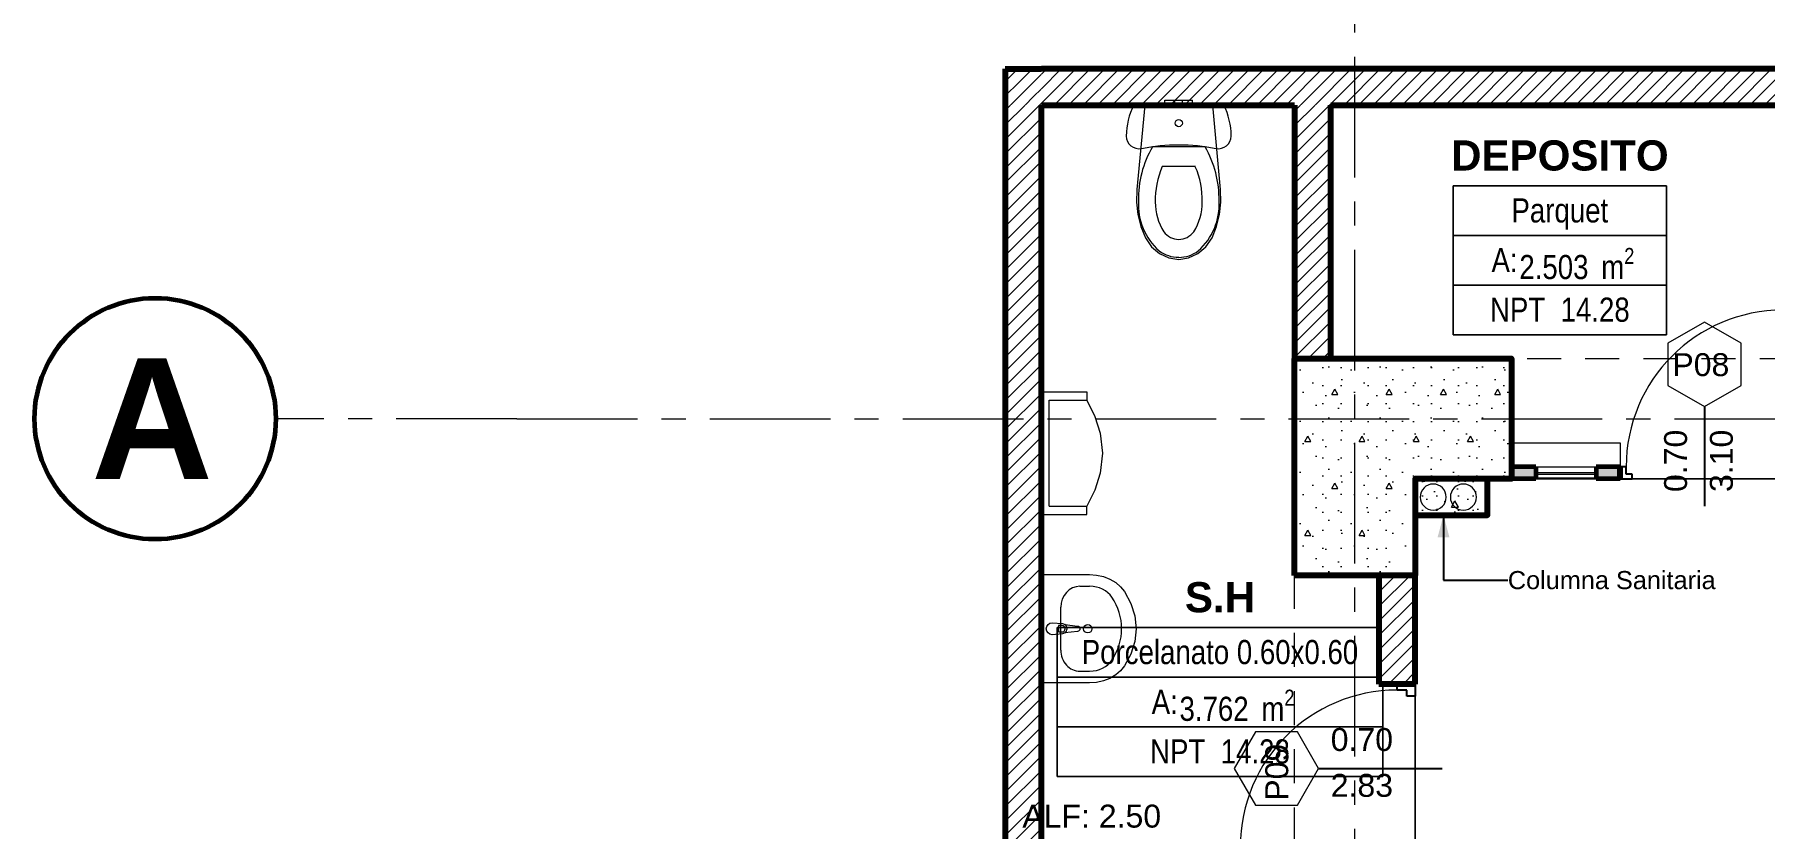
# Model space of a CAD drawing. Header units: inches. Extents: x -38 to 5698, y -33 to 92.
# Drawn here: x 281.35 to 288.52, y 37.95 to 41.24 of the extents above; entities that cross this region are included whole.
import ezdxf

# ---------------------------------------------------------------- set-up
doc = ezdxf.new("R2010")
doc.units = ezdxf.units.IN
doc.header["$MEASUREMENT"] = 0
doc.set_wipeout_variables(frame=1)
for name, pattern in [('Hidden Line', [0.195611, 0.141111, -0.0545]), ('Punto & Raya', [0.65, 0.5, -0.075, 0, -0.075]), ('Wipeout_Contour', [1, 0, -1])]:
    doc.linetypes.add(name, pattern=pattern)
for name, color, linetype in [('02 _ ARQ _ ALB _ Ejes Generales', 7, 'Continuous'), ('02 _ ARQ _ ZON _ Espacio.3D', 7, 'Continuous'), ('08 _ STR _ EXT _ 06 Columnas', 7, 'Continuous'), ('08 _ STR _ EXT _ 07 Losa Aligerada', 7, 'Continuous'), ('08 _ STR _ EXT _ 09 Vigas', 7, 'Continuous'), ('Acabado - Muros', 7, 'Continuous'), ('Estructura - 04 MURO', 253, 'Continuous'), ('Estructura - Carga', 7, 'Continuous'), ('Interior - Sanitarios', 7, 'Continuous'), ('MEP - HVAC', 7, 'Continuous'), ('Notas - Etiquetas', 251, 'Continuous')]:
    doc.layers.add(name, color=color, linetype=linetype)
doc.styles.add('Estilo_Generado_1', font='swisseb.ttf')
doc.styles.add('Estilo_Generado_4', font='swisse.ttf')
doc.styles.add('Estilo_Generado_8', font='arialbd.ttf')
doc.styles.add('Estilo_Generado_9', font='ARIALN.TTF')
doc.dimstyles.new('Estilo_Generado__8', dxfattribs={"dimtxt": 0.18, "dimasz": 0.0912, "dimexe": 0.18, "dimexo": 0.0625, "dimgap": 0, "dimtad": 0, "dimtih": 1, "dimtoh": 1, "dimdec": 4, "dimzin": 0, "dimdsep": 46, "dimcen": 0.09, "dimadec": 0, "dimazin": 0, "dimtfac": 1, "dimtdec": 4, "dimtmove": 0, "dimatfit": 3, "dimldrblk": 'ARROWHEAD_5', "dimfxl": 1, "dimtolj": 1, "dimtzin": 0, "dimarcsym": 0})
pattern_1 = [(45, (277.50004, 6e-09), (-0.03005204, 0.03005204), [])]

# ---------------------------------------------------------------- blocks, each defined once
blk = doc.blocks.new('ARROWHEAD_5')
at = {"linetype": 'Continuous', "lineweight": 0}
blk.add_hatch(color=0, dxfattribs=at).paths.add_polyline_path([(-1, 0.2679), (0, 0), (-1, -0.2679)])
at = {"color": 0, "linetype": 'Continuous', "lineweight": 0}
blk.add_line((0, 0), (-1, 0), dxfattribs=at)

msp = doc.modelspace()

# ---------------------------------------------------------------- hatches: boundary and pattern name
at = {"layer": 'Estructura - Carga', "linetype": 'Continuous', "lineweight": 13}
h = msp.add_hatch(dxfattribs=at)
h.set_pattern_fill('HORMIGÓN_ARMADO_0002', color=251, style=0, pattern_type=2)
h.set_pattern_definition([(0, (277.50004, 6e-09), (0, 0.3117692), [0.03, -0.15]), (0, (277.59004, 0.1559), (0, 0.3117692), [0.03, -0.15]), (60, (277.50004, 6e-09), (-0.27, 0.1558846), [0.03, -0.15]), (60, (277.68004, 6e-09), (-0.27, 0.1558846), [0.03, -0.15]), (120, (277.53004, 6e-09), (0.27, 0.1558846), [0.03, -0.15]), (120, (277.71004, 6e-09), (0.27, 0.1558846), [0.03, -0.15]), (0, (277.50004, 0.03), (0, 0.06), [0, -0.06, 0, -0.09]), (45, (277.53004, 0.03), (-0.04242641, 0.04242641), [0, -0.045, 0, -0.075])])
h.paths.add_polyline_path([(287.07, 39.25), (287.37, 39.25), (287.37, 39.4), (287.07, 39.4)])

# ---------------------------------------------------------------- linework, layer by layer
at = {"layer": '02 _ ARQ _ ALB _ Ejes Generales', "color": 252, "linetype": 'Punto & Raya', "lineweight": 13}
msp.add_line((283.3454, 39.65), (282.3454, 39.65), dxfattribs=at)
at = {"layer": '02 _ ARQ _ ALB _ Ejes Generales', "color": 7, "linetype": 'Continuous', "lineweight": 60}
msp.add_circle((281.8454, 39.65), 0.5, dxfattribs=at)
at = {"layer": '02 _ ARQ _ ZON _ Espacio.3D', "color": 252, "linetype": 'Continuous', "lineweight": 13}
for p, q in [((288.1118, 40.615), (287.2283, 40.615)), ((287.2283, 40.615), (287.2283, 39.9974)), ((287.2283, 40.615), (288.1118, 40.615)), ((287.2283, 40.4091), (287.2283, 40.615)), ((288.1118, 39.9974), (288.1118, 40.615)), ((288.1118, 40.615), (288.1118, 40.4091)), ((288.1118, 40.4091), (287.2283, 40.4091)), ((287.2283, 40.4091), (288.1118, 40.4091)), ((287.2283, 40.2033), (287.2283, 40.4091)), ((288.1118, 40.4091), (288.1118, 40.2033)), ((288.1118, 40.2033), (287.2283, 40.2033)), ((287.2283, 40.2033), (288.1118, 40.2033)), ((287.2283, 39.9974), (287.2283, 40.2033)), ((288.1118, 40.2033), (288.1118, 39.9974)), ((287.2283, 39.9974), (288.1118, 39.9974)), ((288.1118, 39.9974), (287.2283, 39.9974)), ((286.9359, 38.7841), (285.5856, 38.7841)), ((285.5856, 38.7841), (285.5856, 38.1665)), ((285.5856, 38.7841), (286.9359, 38.7841)), ((285.5856, 38.5782), (285.5856, 38.7841)), ((286.9359, 38.1665), (286.9359, 38.7841)), ((286.9359, 38.7841), (286.9359, 38.5782)), ((286.9359, 38.5782), (285.5856, 38.5782)), ((285.5856, 38.5782), (286.9359, 38.5782)), ((285.5856, 38.3723), (285.5856, 38.5782)), ((286.9359, 38.5782), (286.9359, 38.3723)), ((286.9359, 38.3723), (285.5856, 38.3723)), ((285.5856, 38.3723), (286.9359, 38.3723)), ((285.5856, 38.1665), (285.5856, 38.3723)), ((286.9359, 38.3723), (286.9359, 38.1665)), ((285.5856, 38.1665), (286.9359, 38.1665)), ((286.9359, 38.1665), (285.5856, 38.1665))]:
    msp.add_line(p, q, dxfattribs=at)
at = {"layer": '02 _ ARQ _ ZON _ Espacio.3D', "color": 9, "linetype": 'Continuous', "lineweight": 5, "flags": 128}
msp.add_lwpolyline([(287.07, 37.85), (287.07, 38.55), (286.92, 38.55), (286.92, 39), (286.57, 39), (286.57, 40.95), (285.5201, 40.95), (285.5201, 37.85)], close=True, dxfattribs=at)
at = {"layer": '02 _ ARQ _ ZON _ Espacio.3D', "color": 254, "linetype": 'Continuous', "lineweight": 0, "flags": 128}
msp.add_lwpolyline([(288.6201, 40.95), (286.72, 40.95), (286.72, 39.9), (287.47, 39.9), (287.47, 39.55), (287.9201, 39.55), (287.9201, 39.4), (288.6201, 39.4), (288.6201, 39.9)], close=True, dxfattribs=at)
msp.add_lwpolyline([(300.57, 39.4), (294.07, 39.4), (294.0699, 39), (293.5699, 39), (293.5698, 39.7505), (288.77, 39.7505), (288.7701, 39.4), (287.07, 39.4), (287.07, 37.7), (286.72, 37.7), (286.72, 33.75), (285.82, 33.75), (285.8201, 29.75)], dxfattribs=at)
at = {"layer": '08 _ STR _ EXT _ 07 Losa Aligerada', "color": 7, "linetype": 'Continuous', "lineweight": 18, "flags": 128}
msp.add_lwpolyline([(300.87, 41.4352), (299.92, 41.4352), (299.92, 42.9), (294.72, 42.9), (294.72, 41.4352), (293.7699, 41.4352), (293.7699, 39.9), (288.7701, 39.9), (288.7701, 41.1), (285.3701, 41.1), (285.3701, 37.7), (286.57, 37.7), (286.57, 33.9), (285.67, 33.9), (285.67, 21.2663), (285.72, 21.2663), (285.72, 11.97, 1.049431), (291.2937, 6.3), (302.1003, 6.3)], format="xyb", dxfattribs=at)
at = {"layer": 'Acabado - Muros', "color": 7, "linetype": 'Continuous', "lineweight": 60}
for p, q in [((287.47, 39.45), (287.47, 39.4)), ((287.9201, 39.45), (287.9201, 39.4))]:
    msp.add_line(p, q, dxfattribs=at)
at = {"layer": 'Estructura - 04 MURO', "color": 152, "linetype": 'Continuous', "lineweight": 25}
for p, q in [((288.2701, 39.7), (288.2701, 39.2875)), ((286.67, 38.2), (287.1825, 38.2))]:
    msp.add_line(p, q, dxfattribs=at)
at = {"layer": 'Estructura - 04 MURO', "color": 7, "linetype": 'Continuous', "lineweight": 80}
msp.add_line((287.9201, 39.4), (287.9201, 39.45), dxfattribs=at)
msp.add_line((287.9201, 39.4), (287.9201, 39.45), dxfattribs=at)
msp.add_line((287.9201, 39.4), (287.9201, 39.45), dxfattribs=at)
at = {"layer": 'Estructura - 04 MURO', "color": 165, "linetype": 'Continuous', "lineweight": 25}
for p, q in [((287.9451, 39.45), (287.9201, 39.45)), ((287.9201, 39.45), (287.9201, 39.4)), ((287.9201, 39.4), (287.9701, 39.4)), ((287.9451, 39.42), (287.9451, 39.45)), ((287.9701, 39.42), (287.9451, 39.42)), ((287.9701, 39.4), (287.9701, 39.42)), ((287.07, 38.5), (287.035, 38.5))]:
    msp.add_line(p, q, dxfattribs=at)
at = {"layer": 'Estructura - 04 MURO', "color": 251, "linetype": 'Continuous', "lineweight": 13, "flags": 128}
for points in [[(288.2701, 40.05), (288.1185, 39.9625), (288.1185, 39.7875), (288.2701, 39.7), (288.4216, 39.7875), (288.4216, 39.9625)], [(286.32, 38.2), (286.4075, 38.0484), (286.5825, 38.0484), (286.67, 38.2), (286.5825, 38.3515), (286.4075, 38.3515)]]:
    msp.add_lwpolyline(points, close=True, dxfattribs=at)
at = {"layer": 'Estructura - 04 MURO', "color": 7, "linetype": 'Continuous', "lineweight": 15}
msp.add_arc((288.5951, 39.45), 0.65, 90, 180, dxfattribs=at)
at = {"layer": 'Estructura - Carga', "color": 7, "linetype": 'Continuous', "lineweight": 80, "flags": 128}
msp.add_lwpolyline([(287.07, 39.25), (287.37, 39.25), (287.37, 39.4), (287.07, 39.4)], close=True, dxfattribs=at)
at = {"layer": 'Interior - Sanitarios', "color": 205, "linetype": 'Continuous', "lineweight": 13}
for p, q in [((286.0898, 40.777), (285.9809, 40.777)), ((286.1988, 40.777), (286.0898, 40.777)), ((286.0898, 40.6945), (286.0211, 40.6945)), ((286.1586, 40.6945), (286.0898, 40.6945)), ((285.52, 39.2527), (285.52, 39.7607)), ((285.52, 39.7607), (285.7092, 39.7607)), ((285.7092, 39.7607), (285.7092, 39.7261)), ((285.5526, 39.7261), (285.7092, 39.7261)), ((285.5526, 39.2873), (285.5526, 39.7261)), ((285.52, 39.2527), (285.7092, 39.2527)), ((285.5526, 39.2873), (285.7092, 39.2873)), ((285.7092, 39.2527), (285.7092, 39.2873)), ((285.6799, 38.9554), (285.7199, 38.9554)), ((285.6006, 38.6905), (285.6006, 38.8685)), ((285.6054, 38.7931), (285.5905, 38.7931)), ((285.5905, 38.7931), (285.5905, 38.7659)), ((285.5905, 38.7659), (285.6054, 38.7659)), ((285.6799, 38.6036), (285.7199, 38.6036))]:
    msp.add_line(p, q, dxfattribs=at)
at = {"layer": 'Interior - Sanitarios', "color": 205, "linetype": 'Continuous', "lineweight": 13, "flags": 128}
msp.add_lwpolyline([(285.7092, 39.7261), (285.7416, 39.6597), (285.7639, 39.5897), (285.774, 39.5067), (285.7639, 39.4237), (285.7416, 39.3537), (285.7092, 39.2873)], dxfattribs=at)
for points in [[(285.52, 39.5202), (285.52, 39.4932), (285.48, 39.4932), (285.48, 39.5202)], [(285.52, 39.0042), (285.7199, 39.0042), (285.7493, 39.0021), (285.7778, 38.9956), (285.8044, 38.9851), (285.8283, 38.9709), (285.8488, 38.9534), (285.8651, 38.9332), (285.8913, 38.8844), (285.9072, 38.8326), (285.9126, 38.7795), (285.9072, 38.7263), (285.8913, 38.6746), (285.8651, 38.6258), (285.8488, 38.6056), (285.8283, 38.5881), (285.8044, 38.5738), (285.7778, 38.5633), (285.7493, 38.5569), (285.7199, 38.5547), (285.52, 38.5547)], [(285.52, 38.843), (285.52, 38.816), (285.5, 38.816), (285.5, 38.843)], [(285.52, 38.743), (285.52, 38.716), (285.5, 38.716), (285.5, 38.743)]]:
    msp.add_lwpolyline(points, close=True, dxfattribs=at)
msp.add_lwpolyline([(285.5656, 38.8045), (285.6075, 38.8005, -0.12102), (285.617, 38.7972), (285.67, 38.7906, -0.882566), (285.67, 38.7684), (285.617, 38.7618, -0.12102), (285.6075, 38.7585), (285.5656, 38.7545, -1)], format="xyb", close=True, dxfattribs=at)
at = {"layer": 'Interior - Sanitarios', "color": 205, "linetype": 'Continuous', "lineweight": 13}
msp.add_circle((285.7124, 38.7795), 0.0175, dxfattribs=at)
for centre, radius, start, end in [((285.6054, 38.7795), 0.0136, 270, 90), ((285.6056, 38.7795), 0.0211, 302.77103, 57.22897)]:
    msp.add_arc(centre, radius, start, end, dxfattribs=at)
msp.add_ellipse((286.0898, 40.875), major_axis=(0.015, 0), ratio=0.999724, dxfattribs=at)
for centre, major_axis, ratio, start_param, end_param in [((286.3479, 40.5621), (0, 0.4255), 0.999377, 1.041392, 1.594412), ((285.8317, 40.5621), (0, 0.4255), 0.999377, 4.688771, 5.241791), ((286.3543, 40.5524), (0, 0.3624), 0.999377, 1.167971, 1.583698), ((285.8254, 40.5524), (0, 0.3624), 0.999377, 4.699484, 5.115211), ((286.1793, 40.5377), (0, 0.2571), 0.999377, 1.515065, 2.415654), ((286.2248, 40.5485), (0, 0.2328), 0.999377, 1.574045, 2.131711), ((285.9549, 40.5485), (0, 0.2328), 0.999377, 4.151471, 4.709136), ((286.0004, 40.5377), (0, 0.2571), 0.999377, 3.867528, 4.768116), ((286.0907, 40.4712), (0, 0.0783), 0.999377, 2.207897, 3.131202), ((286.089, 40.4712), (0, 0.0783), 0.999377, 3.151984, 4.075289), ((286.0906, 40.4573), (0, 0.1386), 0.999377, 2.509088, 3.135732), ((286.089, 40.4572), (0, 0.1386), 0.999377, 3.147454, 3.774097), ((285.6799, 38.8684), (0, 0.087), 0.9125, 0, 1.570796), ((285.7199, 38.8685), (0.1057, 0), 0.821452, 0.496975, 1.570796), ((285.52, 38.7795), (0.3331, 0), 0.821452, 5.78621, 6.78016), ((285.6799, 38.6906), (0, 0.087), 0.9125, 1.570796, 3.141593), ((285.7199, 38.6904), (0.1057, 0), 0.821452, 4.712389, 5.78621)]:
    msp.add_ellipse(centre, major_axis=major_axis, ratio=ratio, start_param=start_param, end_param=end_param, dxfattribs=at)
at = {"layer": 'MEP - HVAC', "color": 7, "linetype": 'Continuous', "lineweight": 13, "flags": 128}
for points in [[(287.199, 39.325, 1), (287.091, 39.325, 1)], [(287.324, 39.325, 1), (287.216, 39.325, 1)]]:
    msp.add_lwpolyline(points, format="xyb", close=True, dxfattribs=at)

# ---------------------------------------------------------------- texts
at = {"layer": '02 _ ARQ _ ALB _ Ejes Generales', "color": 7, "lineweight": 30, "insert": (281.5803, 39.9), "char_height": 0.5, "attachment_point": 1, "style": 'Estilo_Generado_1'}
msp.add_mtext('\\A1;{\\pql;\\pt0;\\fSwis721 Ex BT|b1|i0|c0|p34;A}', dxfattribs=at)
at = {"layer": '02 _ ARQ _ ZON _ Espacio.3D', "color": 252, "lineweight": 25, "attachment_point": 2}
for s, insert, char_height, style in [('\\A1;{\\pqc;\\pt0;\\fArial|b1|i0|c0|p34;DEPOSITO}', (287.6701, 40.8035), 0.125, 'Estilo_Generado_8'), ('\\A1;{\\pqc;\\pt0;\\fArial Narrow|b0|i0|c0|p34;Parquet}', (287.6701, 40.5632), 0.1, 'Estilo_Generado_9'), ('\\A1;{\\pqc;\\pt0;\\fArial Narrow|b0|i0|c0|p34;A: }', (287.4409, 40.3573), 0.1, 'Estilo_Generado_9'), ('\\A1;{\\pqc;\\pt0,0.3;\\fArial Narrow|b0|i0|c0|p34;2.503\\fArial Narrow|b0|i0|c0|p34;\\A1{\\H.66x;\\S^  ;}\\fArial Narrow|b0|i0|c0|p34; m\\fArial Narrow|b0|i0|c0|p34;\\A1{\\H.66x;\\S2^  ;}}', (287.7406, 40.3577), 0.1, 'Estilo_Generado_9'), ('\\A1;{\\pqc;\\pt0;\\fArial Narrow|b0|i0|c0|p34;NPT  14.28}', (287.6701, 40.1518), 0.1, 'Estilo_Generado_9'), ('\\A1;{\\pqc;\\pt0;\\fArial|b1|i0|c0|p34;S.H}', (286.2608, 38.9725), 0.125, 'Estilo_Generado_8'), ('\\A1;{\\pqc;\\pt0;\\fArial Narrow|b0|i0|c0|p34;Porcelanato 0.60x0.60}', (286.2608, 38.7327), 0.1, 'Estilo_Generado_9'), ('\\A1;{\\pqc;\\pt0;\\fArial Narrow|b0|i0|c0|p34;A: }', (286.0317, 38.5264), 0.1, 'Estilo_Generado_9'), ('\\A1;{\\pqc;\\pt0,0.3;\\fArial Narrow|b0|i0|c0|p34;3.762\\fArial Narrow|b0|i0|c0|p34;\\A1{\\H.66x;\\S^  ;}\\fArial Narrow|b0|i0|c0|p34; m\\fArial Narrow|b0|i0|c0|p34;\\A1{\\H.66x;\\S2^  ;}}', (286.3314, 38.5268), 0.1, 'Estilo_Generado_9'), ('\\A1;{\\pqc;\\pt0;\\fArial Narrow|b0|i0|c0|p34;NPT  14.28}', (286.2608, 38.3209), 0.1, 'Estilo_Generado_9')]:
    msp.add_mtext(s, dxfattribs=dict(at, insert=insert, char_height=char_height, style=style))
at = {"layer": 'Estructura - 04 MURO', "color": 251, "lineweight": 25, "char_height": 0.095, "attachment_point": 7, "style": 'Estilo_Generado_4'}
for s, insert in [('\\A1;{\\pql;\\pt0;\\fSwis721 Ex BT|b0|i0|c0|p34;P08\\fSwis721 Ex BT|b0|i0|c0|p34;\\fSwis721 Ex BT|b0|i0|c0|p34;\\fSwis721 Ex BT|b0|i0|c0|p34;}', (288.1368, 39.825)), ('\\A1;{\\pql;\\pt0;\\fSwis721 Ex BT|b0|i0|c0|p34;0.70\\fSwis721 Ex BT|b0|i0|c0|p34;\\A1{\\H.66x;\\S^  ;}\\fSwis721 Ex BT|b0|i0|c0|p34;\\fSwis721 Ex BT|b0|i0|c0|p34;}', (286.72, 38.245)), ('\\A1;{\\pql;\\pt0;\\fSwis721 Ex BT|b0|i0|c0|p34;2.83\\fSwis721 Ex BT|b0|i0|c0|p34;\\A1{\\H.66x;\\S^  ;}\\fSwis721 Ex BT|b0|i0|c0|p34;\\fSwis721 Ex BT|b0|i0|c0|p34;}', (286.72, 38.055))]:
    msp.add_mtext(s, dxfattribs=dict(at, insert=insert))
at = {"layer": 'Estructura - 04 MURO', "color": 251, "lineweight": 25, "char_height": 0.095, "attachment_point": 7, "rotation": 90, "style": 'Estilo_Generado_4'}
for s, insert in [('\\A1;{\\pql;\\pt0;\\fSwis721 Ex BT|b0|i0|c0|p34;0.70\\fSwis721 Ex BT|b0|i0|c0|p34;\\A1{\\H.66x;\\S^  ;}\\fSwis721 Ex BT|b0|i0|c0|p34;\\fSwis721 Ex BT|b0|i0|c0|p34;}', (288.2251, 39.346)), ('\\A1;{\\pql;\\pt0;\\fSwis721 Ex BT|b0|i0|c0|p34;3.10\\fSwis721 Ex BT|b0|i0|c0|p34;\\A1{\\H.66x;\\S^  ;}\\fSwis721 Ex BT|b0|i0|c0|p34;\\fSwis721 Ex BT|b0|i0|c0|p34;}', (288.4151, 39.346)), ('\\A1;{\\pql;\\pt0;\\fSwis721 Ex BT|b0|i0|c0|p34;P09\\fSwis721 Ex BT|b0|i0|c0|p34;\\fSwis721 Ex BT|b0|i0|c0|p34;\\fSwis721 Ex BT|b0|i0|c0|p34;}', (286.5451, 38.0666))]:
    msp.add_mtext(s, dxfattribs=dict(at, insert=insert))
at = {"layer": 'Notas - Etiquetas', "color": 8, "linetype": 'Continuous', "lineweight": 35, "insert": (287.4544, 38.9805), "char_height": 0.075, "attachment_point": 4, "style": 'Estilo_Generado_4'}
msp.add_mtext('\\A1;{\\pql;\\fSwis721 Ex BT|b0|i0|c0|p34;Columna Sanitaria}', dxfattribs=at)

# ---------------------------------------------------------------- leaders
at = {"layer": 'Notas - Etiquetas', "color": 8, "linetype": 'Continuous', "lineweight": 13, "annotation_type": 0, "has_hookline": 1, "hookline_direction": 0, "text_width": 1.0171}
msp.add_leader([(287.1877, 39.25), (287.1877, 38.9805), (287.4544, 38.9805)], dimstyle='Estilo_Generado__8', dxfattribs=at)

# ---------------------------------------------------------------- next in the draw order: wipeouts: each hides what was drawn before it
at = {"color": 254, "linetype": 'Wipeout_Contour', "lineweight": 0, "ltscale": 9690.771764}
msp.add_wipeout([(287.8201, 39.4), (287.8201, 39.45), (287.57, 39.45), (287.57, 39.4)], dxfattribs=at).dxf.layer = 'Acabado - Muros'
at = {"color": 254, "linetype": 'Wipeout_Contour', "lineweight": 0, "ltscale": 7260.994315}
msp.add_wipeout([(285.5201, 41.1), (285.3701, 41.1), (285.5201, 40.95)], dxfattribs=at).dxf.layer = 'Estructura - 04 MURO'
at = {"color": 254, "linetype": 'Wipeout_Contour', "lineweight": 0, "ltscale": 9687.930102}
msp.add_wipeout([(286.92, 38.55), (287.07, 38.55), (287.07, 39), (286.92, 39)], dxfattribs=at).dxf.layer = 'Estructura - 04 MURO'

# ---------------------------------------------------------------- next in the draw order: hatches: boundary and pattern name
at = {"layer": 'Estructura - 04 MURO', "linetype": 'Continuous', "lineweight": 5}
h = msp.add_hatch(dxfattribs=at)
h.set_pattern_fill('LADRILLO_COMÚN_0002', color=252, style=0, pattern_type=2)
h.set_pattern_definition(pattern_1)
h.paths.add_polyline_path([(285.5201, 41.1), (285.3701, 41.1), (285.5201, 40.95)])
h = msp.add_hatch(dxfattribs=at)
h.set_pattern_fill('LADRILLO_COMÚN_0002', color=252, style=0, pattern_type=2)
h.set_pattern_definition(pattern_1)
h.paths.add_polyline_path([(286.92, 38.55), (287.07, 38.55), (287.07, 39), (286.92, 39)])

# ---------------------------------------------------------------- next in the draw order: linework, layer by layer
at = {"layer": '08 _ STR _ EXT _ 09 Vigas', "color": 251, "linetype": 'Hidden Line', "lineweight": 13}
msp.add_line((287.07, 30.2), (287.07, 39.4), dxfattribs=at)
at = {"layer": 'Acabado - Muros', "color": 251, "linetype": 'Continuous', "lineweight": 13, "flags": 128}
for points in [[(287.57, 39.45), (287.8201, 39.45)], [(287.57, 39.4), (287.8201, 39.4)]]:
    msp.add_lwpolyline(points, dxfattribs=at)
at = {"layer": 'Estructura - 04 MURO', "color": 7, "linetype": 'Continuous', "lineweight": 80}
for p, q in [((286.995, 38.55), (286.92, 38.55)), ((286.995, 38.55), (286.92, 38.55)), ((287.07, 38.55), (286.995, 38.55)), ((287.07, 38.55), (286.995, 38.55)), ((287.07, 38.55), (286.995, 38.55))]:
    msp.add_line(p, q, dxfattribs=at)
at = {"layer": 'Estructura - 04 MURO', "color": 165, "linetype": 'Continuous', "lineweight": 25}
for p, q in [((286.995, 38.525), (286.995, 38.55)), ((286.995, 38.55), (287.07, 38.55)), ((287.035, 38.525), (286.995, 38.525)), ((287.035, 38.5), (287.035, 38.525)), ((287.07, 38.55), (287.07, 38.5))]:
    msp.add_line(p, q, dxfattribs=at)
at = {"layer": 'Estructura - 04 MURO', "color": 7, "linetype": 'Continuous', "lineweight": 80, "flags": 128}
for points in [[(286.92, 39), (286.92, 38.55)], [(287.07, 38.55), (287.07, 39)]]:
    msp.add_lwpolyline(points, dxfattribs=at)
at = {"layer": 'Estructura - 04 MURO', "color": 7, "linetype": 'Continuous', "lineweight": 15}
msp.add_arc((286.995, 37.875), 0.65, 90, 180, dxfattribs=at)

# ---------------------------------------------------------------- next in the draw order: wipeouts: each hides what was drawn before it
at = {"color": 254, "linetype": 'Wipeout_Contour', "lineweight": 0, "ltscale": 9690.771113}
msp.add_wipeout([(287.8201, 39.405), (287.8201, 39.425), (287.57, 39.425), (287.57, 39.405)], dxfattribs=at).dxf.layer = 'Acabado - Muros'
at = {"color": 254, "linetype": 'Wipeout_Contour', "lineweight": 0, "ltscale": 7261.824701}
msp.add_wipeout([(285.5201, 40.95), (285.3701, 41.1), (285.3701, 40.95)], dxfattribs=at).dxf.layer = 'Estructura - 04 MURO'

# ---------------------------------------------------------------- next in the draw order: hatches: boundary and pattern name
at = {"layer": 'Acabado - Muros', "linetype": 'Continuous', "lineweight": 0}
for points in [[(287.57, 39.4), (287.57, 39.45), (287.47, 39.45), (287.47, 39.4)], [(287.8201, 39.4), (287.9201, 39.4), (287.9201, 39.45), (287.8201, 39.45)]]:
    msp.add_hatch(color=254, dxfattribs=at).paths.add_polyline_path(points)
h = msp.add_hatch(dxfattribs=at)
h.set_pattern_fill('CONTRACHAPADO_0002', color=254, style=0, pattern_type=2)
h.set_pattern_definition([(0, (277.500038, 6e-09), (0, 0.030000001), [])])
h.paths.add_polyline_path([(287.8201, 39.405), (287.8201, 39.425), (287.57, 39.425), (287.57, 39.405)])
at = {"layer": 'Estructura - 04 MURO', "linetype": 'Continuous', "lineweight": 5}
h = msp.add_hatch(dxfattribs=at)
h.set_pattern_fill('LADRILLO_COMÚN_0002', color=252, style=0, pattern_type=2)
h.set_pattern_definition(pattern_1)
h.paths.add_polyline_path([(285.5201, 40.95), (285.3701, 41.1), (285.3701, 40.95)])

# ---------------------------------------------------------------- next in the draw order: linework, layer by layer
at = {"layer": '08 _ STR _ EXT _ 09 Vigas', "color": 251, "linetype": 'Hidden Line', "lineweight": 13}
msp.add_line((287.07, 39.4), (293.57, 39.4), dxfattribs=at)
at = {"layer": 'Acabado - Muros', "color": 7, "linetype": 'Continuous', "lineweight": 60}
for p, q in [((287.57, 39.45), (287.47, 39.45)), ((287.57, 39.4), (287.47, 39.4)), ((287.57, 39.45), (287.57, 39.4)), ((287.8201, 39.45), (287.8201, 39.4)), ((287.9201, 39.45), (287.8201, 39.45)), ((287.9201, 39.4), (287.8201, 39.4))]:
    msp.add_line(p, q, dxfattribs=at)
at = {"layer": 'Acabado - Muros', "color": 7, "linetype": 'Continuous', "lineweight": 13, "flags": 128}
msp.add_lwpolyline([(287.8201, 39.405), (287.8201, 39.425), (287.57, 39.425), (287.57, 39.405)], close=True, dxfattribs=at)
at = {"layer": 'Estructura - 04 MURO', "color": 7, "linetype": 'Continuous', "lineweight": 80, "flags": 128}
msp.add_lwpolyline([(285.3701, 41.1), (285.5201, 41.1)], dxfattribs=at)

# ---------------------------------------------------------------- next in the draw order: wipeouts: each hides what was drawn before it
at = {"color": 254, "linetype": 'Wipeout_Contour', "lineweight": 0, "ltscale": 9681.773337}
msp.add_wipeout([(285.5201, 37.85), (285.5201, 40.95), (285.3701, 40.95), (285.3701, 37.85)], dxfattribs=at).dxf.layer = 'Estructura - 04 MURO'

# ---------------------------------------------------------------- next in the draw order: hatches: boundary and pattern name
at = {"layer": 'Estructura - 04 MURO', "linetype": 'Continuous', "lineweight": 5}
h = msp.add_hatch(dxfattribs=at)
h.set_pattern_fill('LADRILLO_COMÚN_0002', color=252, style=0, pattern_type=2)
h.set_pattern_definition(pattern_1)
h.paths.add_polyline_path([(285.5201, 37.85), (285.5201, 40.95), (285.3701, 40.95), (285.3701, 37.85)])

# ---------------------------------------------------------------- next in the draw order: linework, layer by layer
at = {"layer": '02 _ ARQ _ ALB _ Ejes Generales', "color": 252, "linetype": 'Punto & Raya', "lineweight": 13}
msp.add_line((283.3454, 39.65), (332.07, 39.65), dxfattribs=at)
at = {"layer": 'Estructura - 04 MURO', "color": 7, "linetype": 'Continuous', "lineweight": 80, "flags": 128}
for points in [[(285.3701, 41.1), (285.3701, 37.7)], [(285.5201, 37.85), (285.5201, 40.95)]]:
    msp.add_lwpolyline(points, dxfattribs=at)

# ---------------------------------------------------------------- next in the draw order: texts
at = {"layer": 'Estructura - 04 MURO', "color": 251, "lineweight": 25, "insert": (285.4413, 37.9275), "char_height": 0.095, "attachment_point": 7, "rotation": 359.99999, "style": 'Estilo_Generado_4'}
msp.add_mtext('\\A1;{\\pql;\\pt0;\\fSwis721 Ex BT|b0|i0|c0|p34;ALF: 2.50\\fSwis721 Ex BT|b0|i0|c0|p34;\\A1{\\H.66x;\\S^  ;}\\fSwis721 Ex BT|b0|i0|c0|p34;\\fSwis721 Ex BT|b0|i0|c0|p34;}', dxfattribs=at)

# ---------------------------------------------------------------- next in the draw order: wipeouts: each hides what was drawn before it
at = {"color": 254, "linetype": 'Wipeout_Contour', "lineweight": 0, "ltscale": 9688.378484}
msp.add_wipeout([(285.5201, 40.95), (288.6201, 40.95), (288.6201, 41.1), (285.5201, 41.1)], dxfattribs=at).dxf.layer = 'Estructura - 04 MURO'

# ---------------------------------------------------------------- next in the draw order: hatches: boundary and pattern name
at = {"layer": 'Estructura - 04 MURO', "linetype": 'Continuous', "lineweight": 5}
h = msp.add_hatch(dxfattribs=at)
h.set_pattern_fill('LADRILLO_COMÚN_0002', color=252, style=0, pattern_type=2)
h.set_pattern_definition(pattern_1)
h.paths.add_polyline_path([(285.5201, 40.95), (288.6201, 40.95), (288.6201, 41.1), (285.5201, 41.1)])

# ---------------------------------------------------------------- next in the draw order: linework, layer by layer
at = {"layer": '02 _ ARQ _ ALB _ Ejes Generales', "color": 252, "linetype": 'Punto & Raya', "lineweight": 13}
msp.add_line((286.82, 3.05), (286.82, 44.9), dxfattribs=at)
at = {"layer": 'Estructura - 04 MURO', "color": 7, "linetype": 'Continuous', "lineweight": 80, "flags": 128}
for points in [[(288.7701, 41.1), (285.5201, 41.1)], [(285.5201, 40.95), (286.57, 40.95)], [(286.72, 40.95), (288.6201, 40.95)]]:
    msp.add_lwpolyline(points, dxfattribs=at)
at = {"layer": 'Interior - Sanitarios', "color": 205, "linetype": 'Continuous', "lineweight": 13}
for p, q in [((286.0328, 40.97), (286.0495, 40.97)), ((286.0328, 40.95), (286.0328, 40.97)), ((286.0495, 40.97), (286.0738, 40.97)), ((286.0738, 40.97), (286.0785, 40.97)), ((286.0738, 40.95), (286.0738, 40.97)), ((286.0785, 40.97), (286.0898, 40.97)), ((286.0898, 40.97), (286.1012, 40.97)), ((286.1012, 40.97), (286.1058, 40.97)), ((286.1058, 40.95), (286.1058, 40.97)), ((286.1058, 40.97), (286.1301, 40.97)), ((286.1301, 40.97), (286.1468, 40.97)), ((286.1468, 40.95), (286.1468, 40.97)), ((286.0328, 40.95), (286.0495, 40.95)), ((286.0495, 40.95), (286.0738, 40.95)), ((286.0738, 40.95), (286.0785, 40.95)), ((286.0785, 40.95), (286.0898, 40.95)), ((286.0898, 40.95), (286.1012, 40.95)), ((286.1012, 40.95), (286.1058, 40.95)), ((286.1058, 40.95), (286.1301, 40.95)), ((286.1301, 40.95), (286.1468, 40.95))]:
    msp.add_line(p, q, dxfattribs=at)
at = {"layer": 'Interior - Sanitarios', "color": 205, "linetype": 'Continuous', "lineweight": 13, "flags": 128}
for points in [[(285.9031, 40.95), (285.896, 40.9349), (285.8898, 40.9195), (285.8845, 40.9037), (285.8801, 40.8876), (285.8767, 40.8713), (285.8743, 40.8548), (285.8728, 40.8382), (285.8723, 40.8215), (285.8736, 40.81), (285.8774, 40.799), (285.8835, 40.7892), (285.8916, 40.7809), (285.9014, 40.7746), (285.9123, 40.7705), (285.9238, 40.769), (285.9353, 40.7701), (285.9736, 40.7768), (286.0122, 40.7817), (286.051, 40.7846), (286.0898, 40.7856), (286.1287, 40.7846), (286.1675, 40.7817), (286.2061, 40.7768), (286.2443, 40.7701), (286.2559, 40.769), (286.2674, 40.7705), (286.2783, 40.7746), (286.288, 40.7809), (286.2962, 40.7892), (286.3023, 40.799), (286.3061, 40.81), (286.3073, 40.8215), (286.3068, 40.8382), (286.3054, 40.8548), (286.3029, 40.8713), (286.2995, 40.8876), (286.2952, 40.9037), (286.2899, 40.9195), (286.2837, 40.9349), (286.2766, 40.95)], [(285.9204, 40.4966), (285.9328, 40.4468), (285.9518, 40.3999), (285.9774, 40.3627), (286.0105, 40.3342), (286.0488, 40.3162), (286.0898, 40.31), (286.1309, 40.3162), (286.1692, 40.3342), (286.2022, 40.3627), (286.2278, 40.3999), (286.2469, 40.4468), (286.2593, 40.4966), (286.2647, 40.5479), (286.2632, 40.5996), (286.2308, 40.95), (285.9489, 40.95), (285.9165, 40.5996), (285.9149, 40.5479)]]:
    msp.add_lwpolyline(points, close=True, dxfattribs=at)

# ---------------------------------------------------------------- next in the draw order: wipeouts: each hides what was drawn before it
at = {"color": 254, "linetype": 'Wipeout_Contour', "lineweight": 0, "ltscale": 9686.638331}
msp.add_wipeout([(286.72, 39.9), (286.72, 40.95), (286.57, 40.95), (286.57, 39.9)], dxfattribs=at).dxf.layer = 'Estructura - 04 MURO'

# ---------------------------------------------------------------- next in the draw order: hatches: boundary and pattern name
at = {"layer": '08 _ STR _ EXT _ 06 Columnas', "linetype": 'Continuous', "lineweight": 9}
h = msp.add_hatch(dxfattribs=at)
h.set_pattern_fill('HORMIGÓN_EN_MASA_0002', style=0, pattern_type=2)
h.set_pattern_definition([(0, (277.50004, 6e-09), (0, 0.3897114), [0.024375, -0.200625]), (0, (277.61254, 0.19486), (0, 0.3897114), [0.024375, -0.200625]), (60, (277.50004, 6e-09), (-0.3375, 0.1948557), [0.024375, -0.200625]), (60, (277.72504, 6e-09), (-0.3375, 0.1948557), [0.024375, -0.200625]), (120, (277.5244, 6e-09), (0.3375, 0.1948557), [0.024375, -0.200625]), (120, (277.7494, 6e-09), (0.3375, 0.1948557), [0.024375, -0.200625]), (0, (277.50004, 0.0375), (0, 0.075), [0, -0.075, 0, -0.1125]), (45, (277.53754, 0.0375), (-0.05303301, 0.05303301), [0, -0.05625, 0, -0.09375])])
h.paths.add_polyline_path([(286.57, 39), (287.07, 39), (287.07, 39.4), (287.47, 39.4), (287.47, 39.9), (286.57, 39.9)])
at = {"layer": 'Estructura - 04 MURO', "linetype": 'Continuous', "lineweight": 5}
h = msp.add_hatch(dxfattribs=at)
h.set_pattern_fill('LADRILLO_COMÚN_0002', color=252, style=0, pattern_type=2)
h.set_pattern_definition(pattern_1)
h.paths.add_polyline_path([(286.72, 39.9), (286.72, 40.95), (286.57, 40.95), (286.57, 39.9)])

# ---------------------------------------------------------------- next in the draw order: linework, layer by layer
at = {"layer": '08 _ STR _ EXT _ 06 Columnas', "color": 7, "linetype": 'Continuous', "lineweight": 80, "flags": 128}
msp.add_lwpolyline([(286.57, 39), (286.57, 39.9), (287.47, 39.9), (287.47, 39.4), (287.07, 39.4), (287.07, 39)], close=True, dxfattribs=at)
at = {"layer": '08 _ STR _ EXT _ 09 Vigas', "color": 251, "linetype": 'Hidden Line', "lineweight": 13}
for p, q in [((286.57, 29.7), (286.57, 39.9)), ((286.57, 39.9), (329.07, 39.9))]:
    msp.add_line(p, q, dxfattribs=at)
at = {"layer": 'Estructura - 04 MURO', "color": 7, "linetype": 'Continuous', "lineweight": 80, "flags": 128}
for points in [[(286.57, 40.95), (286.57, 39.9)], [(286.72, 39.9), (286.72, 40.95)]]:
    msp.add_lwpolyline(points, dxfattribs=at)

doc.saveas('drawing.dxf')
